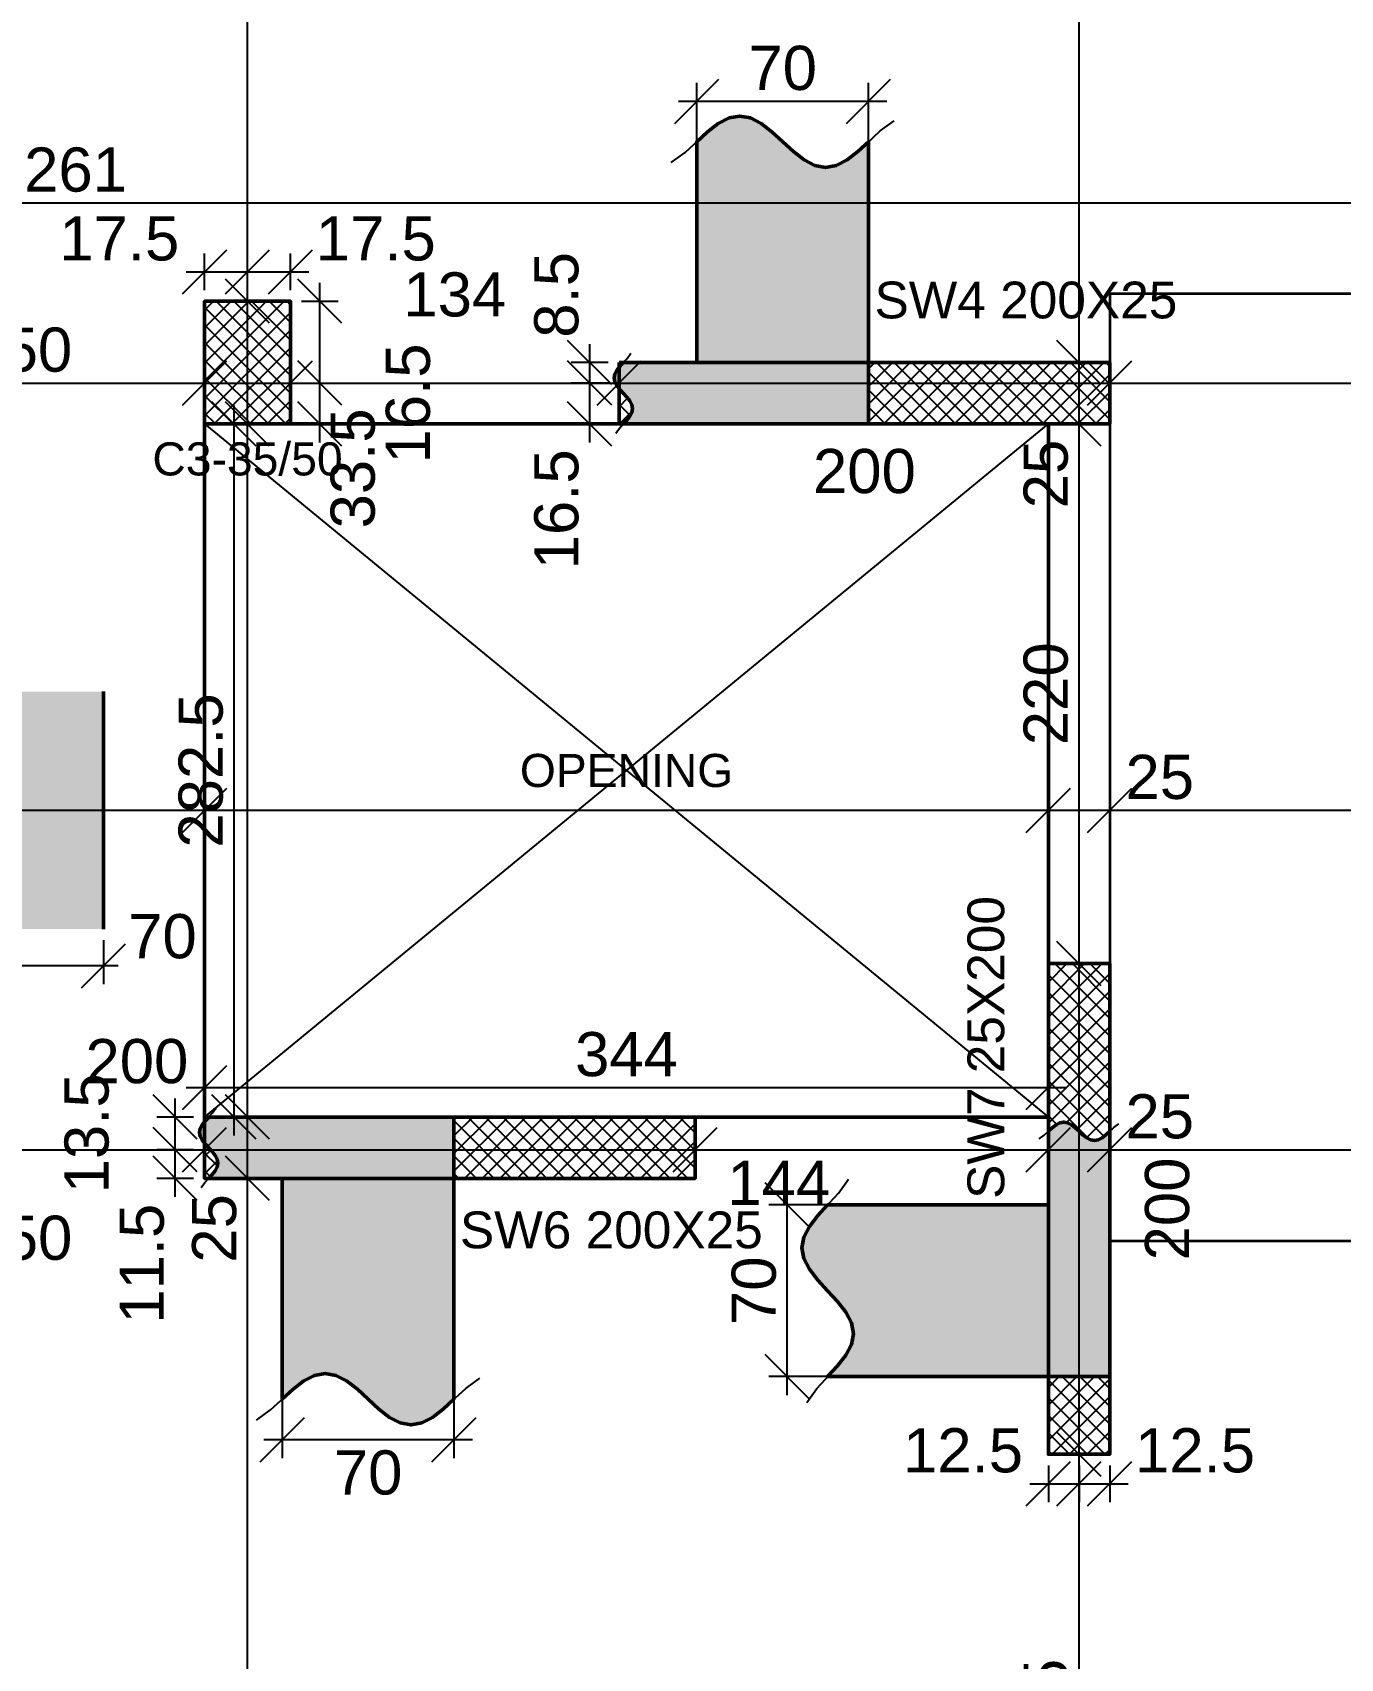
# Model space of a CAD drawing. Header units: millimetres. Extents: x -231 to 4719, y -2977 to 4533.
# Drawn here: x 928 to 1461, y 3049 to 3712 of the extents above; entities that cross this region are included whole.
import ezdxf
from ezdxf.enums import TextEntityAlignment as Align

# ---------------------------------------------------------------- set-up
doc = ezdxf.new("R2010")
doc.units = ezdxf.units.MM
for name, color, linetype, lineweight in [('COLUMN', 4, 'Continuous', 50), ('OPENING', 90, 'Continuous', 50), ('SLAB', 3, 'Continuous', 35), ('WALL', 1, 'Continuous', 50)]:
    doc.layers.add(name, color=color, linetype=linetype, lineweight=lineweight)
for name, color, linetype in [('FW_AXIS', 7, 'Continuous'), ('FW_COLUMN_HATCH', 8, 'Continuous'), ('FW_DIM', 7, 'Continuous'), ('FW_OPENING', 1, 'Continuous'), ('FW_SLAB_SECTION', 8, 'Continuous'), ('FW_TEXT', 7, 'Continuous'), ('FW_WALL_HATCH', 8, 'Continuous'), ('FW_WALL_SECTION', 8, 'Continuous')]:
    doc.layers.add(name, color=color, linetype=linetype)
doc.styles.add('REBAR_TXT', font='arial.ttf')
doc.styles.get("Standard").update_dxf_attribs({"font": 'arial.ttf'})
doc.dimstyles.new('FW_DIM', dxfattribs={"dimtxt": 18, "dimasz": 9, "dimexe": 7.5, "dimexo": 4.5, "dimgap": 4.5, "dimtad": 1, "dimdec": 0, "dimtxsty": 'Standard', "dimtsz": 9, "dimcen": 2.5, "dimdle": 7.5, "dimclrd": 256, "dimclre": 256, "dimclrt": 7, "dimazin": 3, "dimtfac": 1, "dimtmove": 2, "dimatfit": 3})

# ---------------------------------------------------------------- blocks, each defined once
blk = doc.blocks.new('_OBLIQUE')
at = {"color": 0, "linetype": 'BYBLOCK'}
blk.add_line((-0.5, -0.5), (0.5, 0.5), dxfattribs=at)
blk = doc.blocks.new('*D10')
for p, q in [((1235.5, 3156.51), (1235.5, 3241.51)), ((1337.5, 3234.01), (1228, 3234.01)), ((1337.5, 3164.01), (1228, 3164.01))]:
    blk.add_line(p, q)
at = {"layer": 'Defpoints'}
for p in [(1342, 3234.01), (1235.5, 3164.01), (1342, 3164.01)]:
    blk.add_point(p, dxfattribs=at)
at = {"layer": 'FW_DIM', "xscale": 18, "yscale": 18, "rotation": 90}
for p in [(1235.5, 3234.01), (1235.5, 3164.01)]:
    blk.add_blockref('_OBLIQUE', p, dxfattribs=at)
at = {"layer": 'FW_DIM', "color": 7, "insert": (1222, 3199.01), "char_height": 18, "attachment_point": 5, "rotation": 90}
blk.add_mtext('70', dxfattribs=at)
blk = doc.blocks.new('*D11')
for p, q in [((1029.66, 3240.32), (1029.66, 3130.82)), ((1099.66, 3240.32), (1099.66, 3130.82)), ((1022.16, 3138.32), (1107.16, 3138.32))]:
    blk.add_line(p, q)
at = {"layer": 'Defpoints'}
for p in [(1029.66, 3244.82), (1099.66, 3244.82), (1029.66, 3138.32)]:
    blk.add_point(p, dxfattribs=at)
at = {"layer": 'FW_DIM', "xscale": 18, "yscale": 18}
for p in [(1029.66, 3138.32), (1099.66, 3138.32)]:
    blk.add_blockref('_OBLIQUE', p, dxfattribs=at)
at = {"layer": 'FW_DIM', "color": 7, "insert": (1064.66, 3124.82), "char_height": 18, "attachment_point": 5}
blk.add_mtext('70', dxfattribs=at)
blk = doc.blocks.new('*D12')
for p, q in [((1198.67, 3581.87), (1198.67, 3691.37)), ((1268.67, 3581.87), (1268.67, 3691.37)), ((1191.17, 3683.87), (1276.17, 3683.87))]:
    blk.add_line(p, q)
at = {"layer": 'Defpoints'}
for p in [(1198.67, 3683.87), (1198.67, 3577.37), (1268.67, 3577.37)]:
    blk.add_point(p, dxfattribs=at)
at = {"layer": 'FW_DIM', "xscale": 18, "yscale": 18}
for p in [(1198.67, 3683.87), (1268.67, 3683.87)]:
    blk.add_blockref('_OBLIQUE', p, dxfattribs=at)
at = {"layer": 'FW_DIM', "color": 7, "insert": (1233.67, 3697.37), "char_height": 18, "attachment_point": 5}
blk.add_mtext('70', dxfattribs=at)
blk = doc.blocks.new('*D15')
for p, q in [((886.81, 3341.92), (886.81, 3323.92)), ((956.81, 3341.92), (956.81, 3323.92)), ((962.81, 3331.42), (879.31, 3331.42))]:
    blk.add_line(p, q)
at = {"layer": 'Defpoints'}
for p in [(886.81, 3346.42), (956.81, 3346.42), (886.81, 3331.42)]:
    blk.add_point(p, dxfattribs=at)
at = {"layer": 'FW_DIM', "xscale": 18, "yscale": 18}
for p in [(886.81, 3331.42), (956.81, 3331.42)]:
    blk.add_blockref('_OBLIQUE', p, dxfattribs=at)
at = {"layer": 'FW_DIM', "color": 7, "insert": (980.81, 3343.42), "char_height": 18, "attachment_point": 5}
blk.add_mtext('70', dxfattribs=at)
blk = doc.blocks.new('*D44')
for p, q in [((1342, 3127.84), (1342, 3112.84)), ((1354.5, 3127.84), (1354.5, 3112.84)), ((1334.5, 3120.34), (1362, 3120.34))]:
    blk.add_line(p, q)
at = {"layer": 'Defpoints'}
for p in [(1342, 3132.34), (1354.5, 3132.34), (1342, 3120.34)]:
    blk.add_point(p, dxfattribs=at)
at = {"layer": 'FW_DIM', "xscale": 18, "yscale": 18}
for p in [(1342, 3120.34), (1354.5, 3120.34)]:
    blk.add_blockref('_OBLIQUE', p, dxfattribs=at)
at = {"layer": 'FW_DIM', "color": 7, "insert": (1307.2, 3133.84), "char_height": 18, "attachment_point": 5}
blk.add_mtext('12.5', dxfattribs=at)
blk = doc.blocks.new('*D45')
for p, q in [((1354.5, 3127.84), (1354.5, 3112.84)), ((1367, 3127.84), (1367, 3112.84)), ((1347, 3120.34), (1374.5, 3120.34))]:
    blk.add_line(p, q)
at = {"layer": 'Defpoints'}
for p in [(1354.5, 3132.34), (1367, 3132.34), (1354.5, 3120.34)]:
    blk.add_point(p, dxfattribs=at)
at = {"layer": 'FW_DIM', "xscale": 18, "yscale": 18}
for p in [(1354.5, 3120.34), (1367, 3120.34)]:
    blk.add_blockref('_OBLIQUE', p, dxfattribs=at)
at = {"layer": 'FW_DIM', "color": 7, "insert": (1401.8, 3133.84), "char_height": 18, "attachment_point": 5}
blk.add_mtext('12.5', dxfattribs=at)
blk = doc.blocks.new('*D46')
for p, q in [((985.99, 3237.32), (985.99, 3263.99)), ((993.49, 3256.49), (978.49, 3256.49)), ((993.49, 3244.82), (978.49, 3244.82))]:
    blk.add_line(p, q)
at = {"layer": 'Defpoints'}
for p in [(997.99, 3256.49), (985.99, 3244.82), (997.99, 3244.82)]:
    blk.add_point(p, dxfattribs=at)
at = {"layer": 'FW_DIM', "xscale": 18, "yscale": 18, "rotation": 90}
for p in [(985.99, 3256.49), (985.99, 3244.82)]:
    blk.add_blockref('_OBLIQUE', p, dxfattribs=at)
at = {"layer": 'FW_DIM', "color": 7, "insert": (972.49, 3210.02), "char_height": 18, "attachment_point": 5, "rotation": 90}
blk.add_mtext('11.5', dxfattribs=at)
blk = doc.blocks.new('*D47')
for p, q in [((985.99, 3248.99), (985.99, 3277.33)), ((993.49, 3269.83), (978.49, 3269.83)), ((993.49, 3256.49), (978.49, 3256.49))]:
    blk.add_line(p, q)
at = {"layer": 'Defpoints'}
for p in [(997.99, 3269.83), (985.99, 3256.49), (997.99, 3256.49)]:
    blk.add_point(p, dxfattribs=at)
at = {"layer": 'FW_DIM', "xscale": 18, "yscale": 18, "rotation": 90}
for p in [(985.99, 3269.83), (985.99, 3256.49)]:
    blk.add_blockref('_OBLIQUE', p, dxfattribs=at)
at = {"layer": 'FW_DIM', "color": 7, "insert": (949.99, 3263.16), "char_height": 18, "attachment_point": 5, "rotation": 90}
blk.add_mtext('13.5', dxfattribs=at)
blk = doc.blocks.new('*D48')
for p, q in [((1155, 3544.84), (1155, 3576.52)), ((1162.5, 3569.02), (1147.5, 3569.02)), ((1162.5, 3552.34), (1147.5, 3552.34))]:
    blk.add_line(p, q)
at = {"layer": 'Defpoints'}
for p in [(1167, 3569.02), (1155, 3552.34), (1167, 3552.34)]:
    blk.add_point(p, dxfattribs=at)
at = {"layer": 'FW_DIM', "xscale": 18, "yscale": 18, "rotation": 90}
for p in [(1155, 3569.02), (1155, 3552.34)]:
    blk.add_blockref('_OBLIQUE', p, dxfattribs=at)
at = {"layer": 'FW_DIM', "color": 7, "insert": (1141.5, 3517.54), "char_height": 18, "attachment_point": 5, "rotation": 90}
blk.add_mtext('16.5', dxfattribs=at)
blk = doc.blocks.new('*D49')
for p, q in [((1155, 3561.52), (1155, 3584.87)), ((1162.5, 3577.37), (1147.5, 3577.37)), ((1162.5, 3569.02), (1147.5, 3569.02))]:
    blk.add_line(p, q)
at = {"layer": 'Defpoints'}
for p in [(1167, 3577.37), (1155, 3569.02), (1167, 3569.02)]:
    blk.add_point(p, dxfattribs=at)
at = {"layer": 'FW_DIM', "xscale": 18, "yscale": 18, "rotation": 90}
for p in [(1155, 3577.37), (1155, 3569.02)]:
    blk.add_blockref('_OBLIQUE', p, dxfattribs=at)
at = {"layer": 'FW_DIM', "color": 7, "insert": (1141.5, 3604.97), "char_height": 18, "attachment_point": 5, "rotation": 90}
blk.add_mtext('8.5', dxfattribs=at)
blk = doc.blocks.new('*D56')
for p, q in [((998.01, 3606.86), (998.01, 3621.86)), ((1015.5, 3606.86), (1015.5, 3621.86)), ((990.51, 3614.36), (1023, 3614.36))]:
    blk.add_line(p, q)
at = {"layer": 'Defpoints'}
for p in [(998.01, 3614.36), (998.01, 3602.36), (1015.5, 3602.36)]:
    blk.add_point(p, dxfattribs=at)
at = {"layer": 'FW_DIM', "xscale": 18, "yscale": 18}
for p in [(998.01, 3614.36), (1015.5, 3614.36)]:
    blk.add_blockref('_OBLIQUE', p, dxfattribs=at)
at = {"layer": 'FW_DIM', "color": 7, "insert": (963.21, 3627.86), "char_height": 18, "attachment_point": 5}
blk.add_mtext('17.5', dxfattribs=at)
blk = doc.blocks.new('*D57')
for p, q in [((1015.5, 3606.86), (1015.5, 3621.86)), ((1032.99, 3606.86), (1032.99, 3621.86)), ((1008, 3614.36), (1040.49, 3614.36))]:
    blk.add_line(p, q)
at = {"layer": 'Defpoints'}
for p in [(1015.5, 3614.36), (1015.5, 3602.36), (1032.99, 3602.36)]:
    blk.add_point(p, dxfattribs=at)
at = {"layer": 'FW_DIM', "xscale": 18, "yscale": 18}
for p in [(1015.5, 3614.36), (1032.99, 3614.36)]:
    blk.add_blockref('_OBLIQUE', p, dxfattribs=at)
at = {"layer": 'FW_DIM', "color": 7, "insert": (1067.79, 3627.86), "char_height": 18, "attachment_point": 5}
blk.add_mtext('17.5', dxfattribs=at)
blk = doc.blocks.new('*D58')
for p, q in [((1044.99, 3544.85), (1044.99, 3576.52)), ((1037.49, 3569.02), (1052.49, 3569.02)), ((1037.49, 3552.35), (1052.49, 3552.35))]:
    blk.add_line(p, q)
at = {"layer": 'Defpoints'}
for p in [(1032.99, 3569.02), (1032.99, 3552.35), (1044.99, 3552.35)]:
    blk.add_point(p, dxfattribs=at)
at = {"layer": 'FW_DIM', "xscale": 18, "yscale": 18, "rotation": 90}
for p in [(1044.99, 3569.02), (1044.99, 3552.35)]:
    blk.add_blockref('_OBLIQUE', p, dxfattribs=at)
at = {"layer": 'FW_DIM', "color": 7, "insert": (1080.99, 3560.69), "char_height": 18, "attachment_point": 5, "rotation": 90}
blk.add_mtext('16.5', dxfattribs=at)
blk = doc.blocks.new('*D59')
for p, q in [((1044.99, 3561.52), (1044.99, 3609.86)), ((1037.49, 3602.36), (1052.49, 3602.36)), ((1037.49, 3569.02), (1052.49, 3569.02))]:
    blk.add_line(p, q)
at = {"layer": 'Defpoints'}
for p in [(1032.99, 3602.36), (1032.99, 3569.02), (1044.99, 3569.02)]:
    blk.add_point(p, dxfattribs=at)
at = {"layer": 'FW_DIM', "xscale": 18, "yscale": 18, "rotation": 90}
for p in [(1044.99, 3602.36), (1044.99, 3569.02)]:
    blk.add_blockref('_OBLIQUE', p, dxfattribs=at)
at = {"layer": 'FW_DIM', "color": 7, "insert": (1058.49, 3534.22), "char_height": 18, "attachment_point": 5, "rotation": 90}
blk.add_mtext('33.5', dxfattribs=at)
blk = doc.blocks.new('*D64')
for p, q in [((998.01, 3274.33), (998.01, 3289.33)), ((1342, 3274.33), (1342, 3289.33)), ((990.51, 3281.83), (1349.5, 3281.83))]:
    blk.add_line(p, q)
at = {"layer": 'Defpoints'}
for p in [(998.01, 3281.83), (998.01, 3269.83), (1342, 3269.83)]:
    blk.add_point(p, dxfattribs=at)
at = {"layer": 'FW_DIM', "xscale": 18, "yscale": 18}
for p in [(998.01, 3281.83), (1342, 3281.83)]:
    blk.add_blockref('_OBLIQUE', p, dxfattribs=at)
at = {"layer": 'FW_DIM', "color": 7, "insert": (1170.01, 3295.33), "char_height": 18, "attachment_point": 5}
blk.add_mtext('344', dxfattribs=at)
blk = doc.blocks.new('*D65')
for p, q in [((1010.01, 3262.33), (1010.01, 3559.85)), ((1002.51, 3552.35), (1017.51, 3552.35)), ((1002.51, 3269.83), (1017.51, 3269.83))]:
    blk.add_line(p, q)
at = {"layer": 'Defpoints'}
for p in [(998.01, 3552.35), (998.01, 3269.83), (1010.01, 3269.83)]:
    blk.add_point(p, dxfattribs=at)
at = {"layer": 'FW_DIM', "xscale": 18, "yscale": 18, "rotation": 90}
for p in [(1010.01, 3552.35), (1010.01, 3269.83)]:
    blk.add_blockref('_OBLIQUE', p, dxfattribs=at)
at = {"layer": 'FW_DIM', "color": 7, "insert": (996.51, 3411.09), "char_height": 18, "attachment_point": 5, "rotation": 90}
blk.add_mtext('282.5', dxfattribs=at)
blk = doc.blocks.new('*D75')
for p, q in [((848.21, 3260.99), (848.21, 3263.99)), ((997.99, 3260.99), (997.99, 3263.99)), ((840.71, 3256.49), (1005.49, 3256.49))]:
    blk.add_line(p, q)
at = {"layer": 'Defpoints'}
for p in [(848.21, 3256.49), (848.21, 3256.49), (997.99, 3256.49)]:
    blk.add_point(p, dxfattribs=at)
at = {"layer": 'FW_DIM', "xscale": 18, "yscale": 18}
for p in [(848.21, 3256.49), (997.99, 3256.49)]:
    blk.add_blockref('_OBLIQUE', p, dxfattribs=at)
at = {"layer": 'FW_DIM', "color": 7, "insert": (923.1, 3220.49), "char_height": 18, "attachment_point": 5}
blk.add_mtext('150', dxfattribs=at)
blk = doc.blocks.new('*D76')
for p, q in [((997.99, 3260.99), (997.99, 3263.99)), ((1197.99, 3260.99), (1197.99, 3263.99)), ((990.49, 3256.49), (1205.49, 3256.49))]:
    blk.add_line(p, q)
at = {"layer": 'Defpoints'}
for p in [(997.99, 3256.49), (997.99, 3256.49), (1197.99, 3256.49)]:
    blk.add_point(p, dxfattribs=at)
at = {"layer": 'FW_DIM', "xscale": 18, "yscale": 18}
for p in [(997.99, 3256.49), (1197.99, 3256.49)]:
    blk.add_blockref('_OBLIQUE', p, dxfattribs=at)
at = {"layer": 'FW_DIM', "color": 7, "insert": (970.39, 3292.49), "char_height": 18, "attachment_point": 5}
blk.add_mtext('200', dxfattribs=at)
blk = doc.blocks.new('*D77')
for p, q in [((1197.99, 3260.99), (1197.99, 3263.99)), ((1342, 3260.99), (1342, 3263.99)), ((1190.49, 3256.49), (1349.5, 3256.49))]:
    blk.add_line(p, q)
at = {"layer": 'Defpoints'}
for p in [(1197.99, 3256.49), (1197.99, 3256.49), (1342, 3256.49)]:
    blk.add_point(p, dxfattribs=at)
at = {"layer": 'FW_DIM', "xscale": 18, "yscale": 18}
for p in [(1197.99, 3256.49), (1342, 3256.49)]:
    blk.add_blockref('_OBLIQUE', p, dxfattribs=at)
at = {"layer": 'FW_DIM', "color": 7, "insert": (1232.07, 3242.99), "char_height": 18, "attachment_point": 5}
blk.add_mtext('144', dxfattribs=at)
blk = doc.blocks.new('*D78')
for p, q in [((1342, 3260.99), (1342, 3263.99)), ((1367, 3260.99), (1367, 3263.99)), ((1334.5, 3256.49), (1374.5, 3256.49))]:
    blk.add_line(p, q)
at = {"layer": 'Defpoints'}
for p in [(1342, 3256.49), (1342, 3256.49), (1367, 3256.49)]:
    blk.add_point(p, dxfattribs=at)
at = {"layer": 'FW_DIM', "xscale": 18, "yscale": 18}
for p in [(1342, 3256.49), (1367, 3256.49)]:
    blk.add_blockref('_OBLIQUE', p, dxfattribs=at)
at = {"layer": 'FW_DIM', "color": 7, "insert": (1387.4, 3269.99), "char_height": 18, "attachment_point": 5}
blk.add_mtext('25', dxfattribs=at)
blk = doc.blocks.new('*D81')
for p, q in [((848.07, 3399.35), (848.07, 3402.35)), ((998.01, 3399.35), (998.01, 3402.35)), ((840.57, 3394.85), (1005.51, 3394.85))]:
    blk.add_line(p, q)
at = {"layer": 'Defpoints'}
for p in [(848.07, 3394.85), (848.07, 3394.85), (998.01, 3394.85)]:
    blk.add_point(p, dxfattribs=at)
at = {"layer": 'FW_DIM', "xscale": 18, "yscale": 18}
for p in [(848.07, 3394.85), (998.01, 3394.85)]:
    blk.add_blockref('_OBLIQUE', p, dxfattribs=at)
at = {"layer": 'FW_DIM', "color": 7, "insert": (820.47, 3430.85), "char_height": 18, "attachment_point": 5}
blk.add_mtext('150', dxfattribs=at)
blk = doc.blocks.new('*D82')
for p, q in [((1342, 3399.35), (1342, 3402.35)), ((1367, 3399.35), (1367, 3402.35)), ((1334.5, 3394.85), (1374.5, 3394.85))]:
    blk.add_line(p, q)
at = {"layer": 'Defpoints'}
for p in [(1342, 3394.85), (1342, 3394.85), (1367, 3394.85)]:
    blk.add_point(p, dxfattribs=at)
at = {"layer": 'FW_DIM', "xscale": 18, "yscale": 18}
for p in [(1342, 3394.85), (1367, 3394.85)]:
    blk.add_blockref('_OBLIQUE', p, dxfattribs=at)
at = {"layer": 'FW_DIM', "color": 7, "insert": (1387.4, 3408.35), "char_height": 18, "attachment_point": 5}
blk.add_mtext('25', dxfattribs=at)
blk = doc.blocks.new('*D85')
for p, q in [((848.1, 3573.52), (848.1, 3576.52)), ((998.01, 3573.52), (998.01, 3576.52)), ((840.6, 3569.02), (1005.51, 3569.02))]:
    blk.add_line(p, q)
at = {"layer": 'Defpoints'}
for p in [(848.1, 3569.02), (848.1, 3569.02), (998.01, 3569.02)]:
    blk.add_point(p, dxfattribs=at)
at = {"layer": 'FW_DIM', "xscale": 18, "yscale": 18}
for p in [(848.1, 3569.02), (998.01, 3569.02)]:
    blk.add_blockref('_OBLIQUE', p, dxfattribs=at)
at = {"layer": 'FW_DIM', "color": 7, "insert": (923.06, 3582.52), "char_height": 18, "attachment_point": 5}
blk.add_mtext('150', dxfattribs=at)
blk = doc.blocks.new('*D86')
for p, q in [((998.01, 3573.52), (998.01, 3576.52)), ((1032.99, 3573.52), (1032.99, 3576.52)), ((990.51, 3569.02), (1040.49, 3569.02))]:
    blk.add_line(p, q)
at = {"layer": 'Defpoints'}
for p in [(998.01, 3569.02), (998.01, 3569.02), (1032.99, 3569.02)]:
    blk.add_point(p, dxfattribs=at)
at = {"layer": 'FW_DIM', "xscale": 18, "yscale": 18}
for p in [(998.01, 3569.02), (1032.99, 3569.02)]:
    blk.add_blockref('_OBLIQUE', p, dxfattribs=at)
blk = doc.blocks.new('*D87')
for p, q in [((1032.99, 3573.52), (1032.99, 3576.52)), ((1167, 3573.52), (1167, 3576.52)), ((1025.49, 3569.02), (1174.5, 3569.02))]:
    blk.add_line(p, q)
at = {"layer": 'Defpoints'}
for p in [(1032.99, 3569.02), (1032.99, 3569.02), (1167, 3569.02)]:
    blk.add_point(p, dxfattribs=at)
at = {"layer": 'FW_DIM', "xscale": 18, "yscale": 18}
for p in [(1032.99, 3569.02), (1167, 3569.02)]:
    blk.add_blockref('_OBLIQUE', p, dxfattribs=at)
at = {"layer": 'FW_DIM', "color": 7, "insert": (1100, 3605.02), "char_height": 18, "attachment_point": 5}
blk.add_mtext('134', dxfattribs=at)
blk = doc.blocks.new('*D88')
for p, q in [((1167, 3573.52), (1167, 3576.52)), ((1367, 3573.52), (1367, 3576.52)), ((1159.5, 3569.02), (1374.5, 3569.02))]:
    blk.add_line(p, q)
at = {"layer": 'Defpoints'}
for p in [(1167, 3569.02), (1167, 3569.02), (1367, 3569.02)]:
    blk.add_point(p, dxfattribs=at)
at = {"layer": 'FW_DIM', "xscale": 18, "yscale": 18}
for p in [(1167, 3569.02), (1367, 3569.02)]:
    blk.add_blockref('_OBLIQUE', p, dxfattribs=at)
at = {"layer": 'FW_DIM', "color": 7, "insert": (1267, 3533.02), "char_height": 18, "attachment_point": 5}
blk.add_mtext('200', dxfattribs=at)
blk = doc.blocks.new('*D90')
for p, q in [((307.81, 3646.92), (307.81, 3649.92)), ((1568.99, 3646.92), (1568.99, 3649.92)), ((300.31, 3642.42), (1576.49, 3642.42))]:
    blk.add_line(p, q)
at = {"layer": 'Defpoints'}
for p in [(307.81, 3642.42), (307.81, 3642.42), (1568.99, 3642.42)]:
    blk.add_point(p, dxfattribs=at)
at = {"layer": 'FW_DIM', "xscale": 18, "yscale": 18}
for p in [(307.81, 3642.42), (1568.99, 3642.42)]:
    blk.add_blockref('_OBLIQUE', p, dxfattribs=at)
at = {"layer": 'FW_DIM', "color": 7, "insert": (938.4, 3655.92), "char_height": 18, "attachment_point": 5}
blk.add_mtext('1261', dxfattribs=at)
blk = doc.blocks.new('*D125')
for p, q in [((1015.5, 2616.35), (1015.5, 3252.32)), ((1011, 3244.82), (1008, 3244.82)), ((1011, 2623.85), (1008, 2623.85))]:
    blk.add_line(p, q)
at = {"layer": 'Defpoints'}
for p in [(1015.5, 3244.82), (1015.5, 2623.85), (1015.5, 2623.85)]:
    blk.add_point(p, dxfattribs=at)
at = {"layer": 'FW_DIM', "xscale": 18, "yscale": 18, "rotation": 90}
for p in [(1015.5, 3244.82), (1015.5, 2623.85)]:
    blk.add_blockref('_OBLIQUE', p, dxfattribs=at)
at = {"layer": 'FW_DIM', "color": 7, "insert": (1002, 2819.98), "char_height": 18, "attachment_point": 5, "rotation": 90}
blk.add_mtext('621', dxfattribs=at)
blk = doc.blocks.new('*D126')
for p, q in [((1015.5, 3237.32), (1015.5, 3277.33)), ((1011, 3269.83), (1008, 3269.83)), ((1011, 3244.82), (1008, 3244.82))]:
    blk.add_line(p, q)
at = {"layer": 'Defpoints'}
for p in [(1015.5, 3269.83), (1015.5, 3244.82), (1015.5, 3244.82)]:
    blk.add_point(p, dxfattribs=at)
at = {"layer": 'FW_DIM', "xscale": 18, "yscale": 18, "rotation": 90}
for p in [(1015.5, 3269.83), (1015.5, 3244.82)]:
    blk.add_blockref('_OBLIQUE', p, dxfattribs=at)
at = {"layer": 'FW_DIM', "color": 7, "insert": (1002, 3224.42), "char_height": 18, "attachment_point": 5, "rotation": 90}
blk.add_mtext('25', dxfattribs=at)
blk = doc.blocks.new('*D127')
for p, q in [((1015.5, 3544.85), (1015.5, 3609.86)), ((1011, 3602.36), (1008, 3602.36)), ((1011, 3552.35), (1008, 3552.35))]:
    blk.add_line(p, q)
at = {"layer": 'Defpoints'}
for p in [(1015.5, 3602.36), (1015.5, 3552.35), (1015.5, 3552.35)]:
    blk.add_point(p, dxfattribs=at)
at = {"layer": 'FW_DIM', "xscale": 18, "yscale": 18, "rotation": 90}
for p in [(1015.5, 3602.36), (1015.5, 3552.35)]:
    blk.add_blockref('_OBLIQUE', p, dxfattribs=at)
blk = doc.blocks.new('*D128')
for p, q in [((1015.5, 3594.86), (1015.5, 4189.77)), ((1011, 4182.27), (1008, 4182.27)), ((1011, 3602.36), (1008, 3602.36))]:
    blk.add_line(p, q)
at = {"layer": 'Defpoints'}
for p in [(1015.5, 4182.27), (1015.5, 3602.36), (1015.5, 3602.36)]:
    blk.add_point(p, dxfattribs=at)
at = {"layer": 'FW_DIM', "xscale": 18, "yscale": 18, "rotation": 90}
for p in [(1015.5, 4182.27), (1015.5, 3602.36)]:
    blk.add_blockref('_OBLIQUE', p, dxfattribs=at)
at = {"layer": 'FW_DIM', "color": 7, "insert": (1002, 3892.32), "char_height": 18, "attachment_point": 5, "rotation": 90}
blk.add_mtext('580', dxfattribs=at)
blk = doc.blocks.new('*D131')
for p, q in [((1354.5, 2809.81), (1354.5, 3139.84)), ((1350, 3132.34), (1347, 3132.34)), ((1350, 2817.31), (1347, 2817.31))]:
    blk.add_line(p, q)
at = {"layer": 'Defpoints'}
for p in [(1354.5, 3132.34), (1354.5, 2817.31), (1354.5, 2817.31)]:
    blk.add_point(p, dxfattribs=at)
at = {"layer": 'FW_DIM', "xscale": 18, "yscale": 18, "rotation": 90}
for p in [(1354.5, 3132.34), (1354.5, 2817.31)]:
    blk.add_blockref('_OBLIQUE', p, dxfattribs=at)
at = {"layer": 'FW_DIM', "color": 7, "insert": (1341, 3027.99), "char_height": 18, "attachment_point": 5, "rotation": 90}
blk.add_mtext('315', dxfattribs=at)
blk = doc.blocks.new('*D132')
for p, q in [((1354.5, 3124.84), (1354.5, 3339.84)), ((1350, 3332.34), (1347, 3332.34)), ((1350, 3132.34), (1347, 3132.34))]:
    blk.add_line(p, q)
at = {"layer": 'Defpoints'}
for p in [(1354.5, 3332.34), (1354.5, 3132.34), (1354.5, 3132.34)]:
    blk.add_point(p, dxfattribs=at)
at = {"layer": 'FW_DIM', "xscale": 18, "yscale": 18, "rotation": 90}
for p in [(1354.5, 3332.34), (1354.5, 3132.34)]:
    blk.add_blockref('_OBLIQUE', p, dxfattribs=at)
at = {"layer": 'FW_DIM', "color": 7, "insert": (1390.5, 3232.34), "char_height": 18, "attachment_point": 5, "rotation": 90}
blk.add_mtext('200', dxfattribs=at)
blk = doc.blocks.new('*D133')
for p, q in [((1354.5, 3324.84), (1354.5, 3559.84)), ((1350, 3552.34), (1347, 3552.34)), ((1350, 3332.34), (1347, 3332.34))]:
    blk.add_line(p, q)
at = {"layer": 'Defpoints'}
for p in [(1354.5, 3552.34), (1354.5, 3332.34), (1354.5, 3332.34)]:
    blk.add_point(p, dxfattribs=at)
at = {"layer": 'FW_DIM', "xscale": 18, "yscale": 18, "rotation": 90}
for p in [(1354.5, 3552.34), (1354.5, 3332.34)]:
    blk.add_blockref('_OBLIQUE', p, dxfattribs=at)
at = {"layer": 'FW_DIM', "color": 7, "insert": (1341, 3442.34), "char_height": 18, "attachment_point": 5, "rotation": 90}
blk.add_mtext('220', dxfattribs=at)
blk = doc.blocks.new('*D134')
for p, q in [((1354.5, 3544.84), (1354.5, 3584.87)), ((1350, 3577.37), (1347, 3577.37)), ((1350, 3552.34), (1347, 3552.34))]:
    blk.add_line(p, q)
at = {"layer": 'Defpoints'}
for p in [(1354.5, 3577.37), (1354.5, 3552.34), (1354.5, 3552.34)]:
    blk.add_point(p, dxfattribs=at)
at = {"layer": 'FW_DIM', "xscale": 18, "yscale": 18, "rotation": 90}
for p in [(1354.5, 3577.37), (1354.5, 3552.34)]:
    blk.add_blockref('_OBLIQUE', p, dxfattribs=at)
at = {"layer": 'FW_DIM', "color": 7, "insert": (1341, 3531.94), "char_height": 18, "attachment_point": 5, "rotation": 90}
blk.add_mtext('25', dxfattribs=at)
blk = doc.blocks.new('*D135')
for p, q in [((1354.5, 3569.87), (1354.5, 4014.81)), ((1350, 4007.31), (1347, 4007.31)), ((1350, 3577.37), (1347, 3577.37))]:
    blk.add_line(p, q)
at = {"layer": 'Defpoints'}
for p in [(1354.5, 4007.31), (1354.5, 3577.37), (1354.5, 3577.37)]:
    blk.add_point(p, dxfattribs=at)
at = {"layer": 'FW_DIM', "xscale": 18, "yscale": 18, "rotation": 90}
for p in [(1354.5, 4007.31), (1354.5, 3577.37)]:
    blk.add_blockref('_OBLIQUE', p, dxfattribs=at)
at = {"layer": 'FW_DIM', "color": 7, "insert": (1341, 3792.34), "char_height": 18, "attachment_point": 5, "rotation": 90}
blk.add_mtext('430', dxfattribs=at)

msp = doc.modelspace()

# ---------------------------------------------------------------- hatches: boundary and pattern name
at = {"layer": 'FW_COLUMN_HATCH'}
h = msp.add_hatch(dxfattribs=at)
h.set_pattern_fill('ANSI37', scale=1.6)
h.paths.add_polyline_path([(1032.99, 3552.35), (998.01, 3552.35), (998.01, 3602.36), (1032.99, 3602.36), (1032.99, 3552.35)])
at = {"layer": 'FW_SLAB_SECTION'}
h = msp.add_hatch(color=8, dxfattribs=at)
h.dxf.hatch_style = 1
h.paths.add_polyline_path([(956.81, 3346.42), (956.81, 3443.27), (886.81, 3443.27), (886.81, 3346.42), (956.81, 3346.42)])
at = {"layer": 'FW_WALL_HATCH'}
h = msp.add_hatch(dxfattribs=at)
h.set_pattern_fill('ANSI37', scale=1.6)
h.paths.add_polyline_path([(1168.67, 3577.37), (1167.23, 3575.81), (1167, 3575.51), (1167, 3577.37), (1168.67, 3577.37)])
h = msp.add_hatch(dxfattribs=at)
h.set_pattern_fill('ANSI37', scale=1.6)
h.paths.add_polyline_path([(1367, 3577.37), (1367, 3552.34), (1167, 3552.34), (1167, 3566.72), (1167.23, 3566.42), (1168.67, 3564.86), (1170.11, 3563.29), (1171.32, 3561.73), (1172.14, 3560.16), (1172.42, 3558.6), (1172.14, 3557.04), (1171.32, 3555.47), (1170.11, 3553.91), (1168.67, 3552.34), (1268.67, 3552.34), (1268.67, 3564.86), (1268.67, 3577.37), (1367, 3577.37)])
h = msp.add_hatch(dxfattribs=at)
h.set_pattern_fill('ANSI37', scale=1.6)
h.paths.add_polyline_path([(1367, 3132.34), (1342, 3132.34), (1342, 3164.01), (1354.5, 3164.01), (1367, 3164.01), (1367, 3264.01), (1365.44, 3262.57), (1363.88, 3261.36), (1362.32, 3260.54), (1360.75, 3260.26), (1359.19, 3260.54), (1357.63, 3261.36), (1356.07, 3262.57), (1354.5, 3264.01), (1352.94, 3265.44), (1351.38, 3266.66), (1349.82, 3267.47), (1348.25, 3267.76), (1346.69, 3267.47), (1345.13, 3266.66), (1343.57, 3265.44), (1342, 3264.01), (1342, 3332.34), (1367, 3332.34), (1367, 3132.34)])
h = msp.add_hatch(dxfattribs=at)
h.set_pattern_fill('ANSI37', scale=1.6)
h.paths.add_polyline_path([(997.99, 3269.83), (999.66, 3269.83), (998.22, 3268.27), (997.99, 3267.97), (997.99, 3269.83)])
h = msp.add_hatch(dxfattribs=at)
h.set_pattern_fill('ANSI37', scale=1.6)
h.paths.add_polyline_path([(1197.99, 3269.83), (1197.99, 3244.82), (1099.66, 3244.82), (1099.66, 3257.32), (1099.66, 3269.83), (1197.99, 3269.83)])
h = msp.add_hatch(dxfattribs=at)
h.set_pattern_fill('ANSI37', scale=1.6)
h.paths.add_polyline_path([(997.99, 3259.18), (998.22, 3258.89), (999.66, 3257.32), (1001.1, 3255.76), (1002.31, 3254.2), (1003.13, 3252.63), (1003.41, 3251.07), (1003.13, 3249.51), (1002.31, 3247.94), (1001.1, 3246.38), (999.66, 3244.82), (997.99, 3244.82), (997.99, 3259.18)])
at = {"layer": 'FW_WALL_SECTION'}
h = msp.add_hatch(color=8, dxfattribs=at)
h.dxf.hatch_style = 1
h.paths.add_polyline_path([(1168.67, 3552.34), (1170.11, 3553.91), (1171.32, 3555.47), (1172.14, 3557.04), (1172.42, 3558.6), (1172.14, 3560.16), (1171.32, 3561.73), (1170.11, 3563.29), (1168.67, 3564.86), (1167.23, 3566.42), (1166.01, 3567.99), (1165.2, 3569.55), (1164.92, 3571.11), (1165.2, 3572.68), (1166.01, 3574.24), (1167.23, 3575.81), (1168.67, 3577.37), (1198.67, 3577.37), (1198.67, 3667.37), (1203.04, 3671.39), (1207.42, 3674.8), (1211.79, 3677.07), (1216.17, 3677.87), (1220.54, 3677.07), (1224.92, 3674.8), (1229.29, 3671.39), (1233.67, 3667.37), (1238.04, 3663.35), (1242.42, 3659.95), (1246.79, 3657.67), (1251.17, 3656.87), (1255.54, 3657.67), (1259.92, 3659.95), (1264.29, 3663.35), (1268.67, 3667.37), (1268.67, 3577.37), (1268.67, 3564.86), (1268.67, 3552.34), (1168.67, 3552.34)])
h = msp.add_hatch(color=8, dxfattribs=at)
h.dxf.hatch_style = 1
h.paths.add_polyline_path([(1099.66, 3244.82), (1099.66, 3154.82), (1095.29, 3150.8), (1090.91, 3147.39), (1086.54, 3145.12), (1082.16, 3144.32), (1077.79, 3145.12), (1073.41, 3147.39), (1069.04, 3150.8), (1064.66, 3154.82), (1060.29, 3158.83), (1055.91, 3162.24), (1051.54, 3164.52), (1047.16, 3165.32), (1042.79, 3164.52), (1038.41, 3162.24), (1034.04, 3158.83), (1029.66, 3154.82), (1029.66, 3244.82), (999.66, 3244.82), (1001.1, 3246.38), (1002.31, 3247.94), (1003.13, 3249.51), (1003.41, 3251.07), (1003.13, 3252.63), (1002.31, 3254.2), (1001.1, 3255.76), (999.66, 3257.32), (998.22, 3258.89), (997.01, 3260.45), (996.19, 3262.01), (995.91, 3263.58), (996.19, 3265.14), (997.01, 3266.7), (998.22, 3268.27), (999.66, 3269.83), (1099.66, 3269.83), (1099.66, 3257.32), (1099.66, 3244.82)])
h = msp.add_hatch(color=8, dxfattribs=at)
h.dxf.hatch_style = 1
h.paths.add_polyline_path([(1342, 3164.01), (1252, 3164.01), (1256.02, 3168.38), (1259.43, 3172.76), (1261.7, 3177.13), (1262.5, 3181.51), (1261.7, 3185.88), (1259.43, 3190.26), (1256.02, 3194.63), (1252, 3199.01), (1247.98, 3203.38), (1244.58, 3207.76), (1242.3, 3212.13), (1241.5, 3216.51), (1242.3, 3220.88), (1244.58, 3225.26), (1247.98, 3229.63), (1252, 3234.01), (1342, 3234.01), (1342, 3264.01), (1343.57, 3265.44), (1345.13, 3266.66), (1346.69, 3267.47), (1348.25, 3267.76), (1349.82, 3267.47), (1351.38, 3266.66), (1352.94, 3265.44), (1354.5, 3264.01), (1356.07, 3262.57), (1357.63, 3261.36), (1359.19, 3260.54), (1360.75, 3260.26), (1362.32, 3260.54), (1363.88, 3261.36), (1365.44, 3262.57), (1367, 3264.01), (1367, 3164.01), (1354.5, 3164.01), (1342, 3164.01)])

# ---------------------------------------------------------------- linework, layer by layer
at = {"layer": 'COLUMN'}
msp.add_lwpolyline([(1032.99, 3552.35), (998.01, 3552.35), (998.01, 3602.36), (1032.99, 3602.36)], close=True, dxfattribs=at)
at = {"layer": 'FW_AXIS', "color": 8}
for p, q in [((1015.5, 2617.31), (1015.5, 4207.31)), ((1354.5, 2617.31), (1354.5, 4207.31)), ((0, 3642.42), (1569.04, 3642.42)), ((0, 3569.02), (1569.04, 3569.02)), ((0, 3394.85), (1569.04, 3394.85)), ((0, 3256.49), (1569.04, 3256.49))]:
    msp.add_line(p, q, dxfattribs=at)
at = {"layer": 'FW_OPENING'}
for p, q in [((998.01, 3269.83), (1342, 3552.35)), ((998.01, 3552.35), (1342, 3269.83))]:
    msp.add_line(p, q, dxfattribs=at)
at = {"layer": 'FW_SLAB_SECTION', "color": 7, "lineweight": 50}
msp.add_line((956.81, 3346.42), (956.81, 3443.27), dxfattribs=at)
at = {"layer": 'FW_WALL_SECTION', "lineweight": 50}
for points in [[(1168.67, 3552.34), (1170.11, 3553.91), (1171.32, 3555.47), (1172.14, 3557.04), (1172.42, 3558.6), (1172.14, 3560.16), (1171.32, 3561.73), (1170.11, 3563.29), (1168.67, 3564.86), (1167.23, 3566.42), (1166.01, 3567.99), (1165.2, 3569.55), (1164.92, 3571.11), (1165.2, 3572.68), (1166.01, 3574.24), (1167.23, 3575.81), (1168.67, 3577.37), (1198.67, 3577.37), (1198.67, 3667.37), (1203.04, 3671.39), (1207.42, 3674.8), (1211.79, 3677.07), (1216.17, 3677.87), (1220.54, 3677.07), (1224.92, 3674.8), (1229.29, 3671.39), (1233.67, 3667.37), (1238.04, 3663.35), (1242.42, 3659.95), (1246.79, 3657.67), (1251.17, 3656.87), (1255.54, 3657.67), (1259.92, 3659.95), (1264.29, 3663.35), (1268.67, 3667.37), (1268.67, 3577.37), (1268.67, 3564.86), (1268.67, 3552.34), (1168.67, 3552.34)], [(1099.66, 3244.82), (1099.66, 3154.82), (1095.29, 3150.8), (1090.91, 3147.39), (1086.54, 3145.12), (1082.16, 3144.32), (1077.79, 3145.12), (1073.41, 3147.39), (1069.04, 3150.8), (1064.66, 3154.82), (1060.29, 3158.83), (1055.91, 3162.24), (1051.54, 3164.52), (1047.16, 3165.32), (1042.79, 3164.52), (1038.41, 3162.24), (1034.04, 3158.83), (1029.66, 3154.82), (1029.66, 3244.82), (999.66, 3244.82), (1001.1, 3246.38), (1002.31, 3247.94), (1003.13, 3249.51), (1003.41, 3251.07), (1003.13, 3252.63), (1002.31, 3254.2), (1001.1, 3255.76), (999.66, 3257.32), (998.22, 3258.89), (997.01, 3260.45), (996.19, 3262.01), (995.91, 3263.58), (996.19, 3265.14), (997.01, 3266.7), (998.22, 3268.27), (999.66, 3269.83), (1099.66, 3269.83), (1099.66, 3257.32), (1099.66, 3244.82)], [(1342, 3164.01), (1252, 3164.01), (1256.02, 3168.38), (1259.43, 3172.76), (1261.7, 3177.13), (1262.5, 3181.51), (1261.7, 3185.88), (1259.43, 3190.26), (1256.02, 3194.63), (1252, 3199.01), (1247.98, 3203.38), (1244.58, 3207.76), (1242.3, 3212.13), (1241.5, 3216.51), (1242.3, 3220.88), (1244.58, 3225.26), (1247.98, 3229.63), (1252, 3234.01), (1342, 3234.01), (1342, 3264.01), (1343.57, 3265.44), (1345.13, 3266.66), (1346.69, 3267.47), (1348.25, 3267.76), (1349.82, 3267.47), (1351.38, 3266.66), (1352.94, 3265.44), (1354.5, 3264.01), (1356.07, 3262.57), (1357.63, 3261.36), (1359.19, 3260.54), (1360.75, 3260.26), (1362.32, 3260.54), (1363.88, 3261.36), (1365.44, 3262.57), (1367, 3264.01), (1367, 3164.01), (1354.5, 3164.01), (1342, 3164.01)]]:
    msp.add_lwpolyline(points, close=True, dxfattribs=at)
at = {"layer": 'FW_WALL_SECTION', "lineweight": 25}
for points in [[(1188.17, 3658.88), (1193.86, 3662.98), (1199.54, 3668.2), (1205.23, 3673.21), (1210.92, 3676.73), (1216.61, 3677.86), (1222.29, 3676.33), (1227.98, 3672.5), (1233.67, 3667.37), (1239.36, 3662.24), (1245.04, 3658.42), (1250.73, 3656.88), (1256.42, 3658.02), (1262.11, 3661.54), (1267.79, 3666.55), (1273.48, 3671.77), (1279.17, 3675.87)], [(1165.63, 3548.59), (1167.1, 3550.62), (1168.96, 3552.66), (1170.76, 3554.69), (1172.02, 3556.72), (1172.42, 3558.76), (1171.87, 3560.79), (1170.5, 3562.82), (1168.67, 3564.86), (1166.84, 3566.89), (1165.47, 3568.92), (1164.92, 3570.96), (1165.32, 3572.99), (1166.58, 3575.03), (1168.38, 3577.06), (1170.24, 3579.09), (1171.71, 3581.13)], [(996.62, 3241.06), (998.09, 3243.1), (999.95, 3245.13), (1001.75, 3247.16), (1003, 3249.19), (1003.41, 3251.23), (1002.86, 3253.26), (1001.49, 3255.29), (999.66, 3257.32), (997.83, 3259.36), (996.46, 3261.39), (995.91, 3263.42), (996.32, 3265.45), (997.58, 3267.49), (999.37, 3269.52), (1001.23, 3271.55), (1002.7, 3273.58)], [(1338.25, 3260.98), (1340.28, 3262.44), (1342.32, 3264.3), (1344.35, 3266.09), (1346.38, 3267.35), (1348.41, 3267.76), (1350.44, 3267.21), (1352.47, 3265.84), (1354.5, 3264.01), (1356.53, 3262.18), (1358.57, 3260.81), (1360.6, 3260.26), (1362.63, 3260.67), (1364.66, 3261.93), (1366.69, 3263.71), (1368.72, 3265.58), (1370.75, 3267.04)], [(1243.51, 3153.51), (1247.61, 3159.2), (1252.83, 3164.88), (1257.84, 3170.57), (1261.36, 3176.26), (1262.5, 3181.95), (1260.96, 3187.63), (1257.13, 3193.32), (1252, 3199.01), (1246.87, 3204.7), (1243.05, 3210.38), (1241.51, 3216.07), (1242.65, 3221.76), (1246.17, 3227.45), (1251.18, 3233.13), (1256.4, 3238.82), (1260.5, 3244.51)], [(1019.16, 3146.32), (1024.85, 3150.42), (1030.54, 3155.64), (1036.22, 3160.65), (1041.91, 3164.17), (1047.6, 3165.31), (1053.29, 3163.77), (1058.97, 3159.95), (1064.66, 3154.82), (1070.35, 3149.69), (1076.04, 3145.86), (1081.72, 3144.32), (1087.41, 3145.46), (1093.1, 3148.98), (1098.79, 3153.99), (1104.47, 3159.21), (1110.16, 3163.31)]]:
    msp.add_lwpolyline(points, dxfattribs=at)
at = {"layer": 'OPENING'}
msp.add_lwpolyline([(998.01, 3552.35), (1342, 3552.35), (1342, 3269.83), (998.01, 3269.83)], close=True, dxfattribs=at)
at = {"layer": 'SLAB'}
msp.add_lwpolyline([(466.99, 4207.31), (1367, 4207.17), (1366.99, 4109.31), (1568.99, 4109.31), (1568.99, 3605.32), (1367, 3605.32), (1367, 3219.35), (1569.04, 3219.35), (1569.04, 2715.31), (1367, 2715.31), (1367, 2617.31), (147, 2640.01), (147, 2737.96), (0, 2737.96), (0, 3504.31), (202.2, 3504.31), (202.2, 3542.99), (354.91, 3799.95), (265.01, 3799.95), (265.01, 4109.2), (466.99, 4109.2), (466.99, 4207.31)], dxfattribs=at)
at = {"layer": 'WALL'}
for points in [[(1167, 3577.37), (1367, 3577.37), (1367, 3552.34), (1167, 3552.34)], [(1367, 3332.34), (1342, 3332.34), (1342, 3132.34), (1367, 3132.34)], [(997.99, 3269.83), (1197.99, 3269.83), (1197.99, 3244.82), (997.99, 3244.82)]]:
    msp.add_lwpolyline(points, close=True, dxfattribs=at)

# ---------------------------------------------------------------- texts
at = {"layer": 'FW_TEXT', "color": 7, "style": 'REBAR_TXT'}
msp.add_text('SW4 200X25', height=15, dxfattribs=at).set_placement((1332.84, 3590.87), align=Align.BOTTOM_CENTER)
for s, height, p in [('C3-35/50', 13.5, (1015.5, 3544.85)), ('SW6 200X25', 15, (1163.83, 3231.32))]:
    msp.add_text(s, height=height, dxfattribs=at).set_placement(p, align=Align.TOP_CENTER)
msp.add_text('OPENING', height=13.5, dxfattribs=at).set_placement((1170.01, 3411.09), align=Align.MIDDLE_CENTER)
msp.add_text('SW7 25X200', height=15, rotation=90, dxfattribs=at).set_placement((1328.5, 3298.18), align=Align.BOTTOM_CENTER)

# ---------------------------------------------------------------- dimensions: what is measured, and where the dimension line sits
at = {"layer": 'FW_DIM'}
for base, p1, p2, text, picture, middle in [((1015.5, 3602.36), (1015.5, 3602.36), (1015.5, 4182.27), '580', '*D128', (1002, 3892.32)), ((1354.5, 3577.37), (1354.5, 3577.37), (1354.5, 4007.31), '430', '*D135', (1341, 3792.34)), ((1155, 3569.02), (1167, 3569.02), (1167, 3577.37), '8.5', '*D49', (1141.5, 3604.97)), ((1015.5, 3552.35), (1015.5, 3552.35), (1015.5, 3602.36), ' ', '*D127', (1015.5, 3577.36)), ((1044.99, 3569.02), (1032.99, 3569.02), (1032.99, 3602.36), '33.5', '*D59', (1058.49, 3534.22)), ((1354.5, 3552.34), (1354.5, 3552.34), (1354.5, 3577.37), '25', '*D134', (1341, 3531.94)), ((1044.99, 3552.35), (1032.99, 3552.35), (1032.99, 3569.02), '16.5', '*D58', (1080.99, 3560.69)), ((1155, 3552.34), (1167, 3552.34), (1167, 3569.02), '16.5', '*D48', (1141.5, 3517.54)), ((1010.01, 3269.83), (998.01, 3269.83), (998.01, 3552.35), '282.5', '*D65', (996.51, 3411.09)), ((1354.5, 3332.34), (1354.5, 3332.34), (1354.5, 3552.34), '220', '*D133', (1341, 3442.34)), ((1354.5, 3132.34), (1354.5, 3132.34), (1354.5, 3332.34), '200', '*D132', (1390.5, 3232.34)), ((985.99, 3256.49), (997.99, 3256.49), (997.99, 3269.83), '13.5', '*D47', (949.99, 3263.16)), ((1015.5, 3244.82), (1015.5, 3244.82), (1015.5, 3269.83), '25', '*D126', (1002, 3224.42)), ((985.99, 3244.82), (997.99, 3244.82), (997.99, 3256.49), '11.5', '*D46', (972.49, 3210.02)), ((1015.5, 2623.85), (1015.5, 2623.85), (1015.5, 3244.82), '621', '*D125', (1002, 2819.98)), ((1235.5, 3164.01), (1342, 3164.01), (1342, 3234.01), '70', '*D10', (1222, 3199.01)), ((1354.5, 2817.31), (1354.5, 2817.31), (1354.5, 3132.34), '315', '*D131', (1341, 3027.99))]:
    dim = msp.add_linear_dim(base=base, p1=p1, p2=p2, angle=90, text=text, dimstyle='FW_DIM', override={"dimtmove": 2}, dxfattribs=at)
    dim.commit()
    dim.dimension.update_dxf_attribs({"geometry": picture, "text_midpoint": middle, "dimtype": 160})
for base, p1, p2, text, picture, middle in [((1198.67, 3683.87), (1198.67, 3577.37), (1268.67, 3577.37), '70', '*D12', (1233.67, 3697.37)), ((307.81, 3642.42), (307.81, 3642.42), (1568.99, 3642.42), '1261', '*D90', (938.4, 3655.92)), ((998.01, 3614.36), (998.01, 3602.36), (1015.5, 3602.36), '17.5', '*D56', (963.21, 3627.86)), ((1015.5, 3614.36), (1015.5, 3602.36), (1032.99, 3602.36), '17.5', '*D57', (1067.79, 3627.86)), ((1032.99, 3569.02), (1032.99, 3569.02), (1167, 3569.02), '134', '*D87', (1100, 3605.02)), ((848.1, 3569.02), (848.1, 3569.02), (998.01, 3569.02), '150', '*D85', (923.06, 3582.52)), ((998.01, 3569.02), (998.01, 3569.02), (1032.99, 3569.02), ' ', '*D86', (1015.5, 3569.02)), ((1167, 3569.02), (1167, 3569.02), (1367, 3569.02), '200', '*D88', (1267, 3533.02)), ((848.07, 3394.85), (848.07, 3394.85), (998.01, 3394.85), '150', '*D81', (820.47, 3430.85)), ((1342, 3394.85), (1342, 3394.85), (1367, 3394.85), '25', '*D82', (1387.4, 3408.35)), ((886.81, 3331.42), (886.81, 3346.42), (956.81, 3346.42), '70', '*D15', (980.81, 3343.42)), ((997.99, 3256.49), (997.99, 3256.49), (1197.99, 3256.49), '200', '*D76', (970.39, 3292.49)), ((998.01, 3281.83), (998.01, 3269.83), (1342, 3269.83), '344', '*D64', (1170.01, 3295.33)), ((1342, 3256.49), (1342, 3256.49), (1367, 3256.49), '25', '*D78', (1387.4, 3269.99)), ((848.21, 3256.49), (848.21, 3256.49), (997.99, 3256.49), '150', '*D75', (923.1, 3220.49)), ((1197.99, 3256.49), (1197.99, 3256.49), (1342, 3256.49), '144', '*D77', (1232.07, 3242.99)), ((1029.66, 3138.32), (1029.66, 3244.82), (1099.66, 3244.82), '70', '*D11', (1064.66, 3124.82)), ((1342, 3120.34), (1342, 3132.34), (1354.5, 3132.34), '12.5', '*D44', (1307.2, 3133.84)), ((1354.5, 3120.34), (1354.5, 3132.34), (1367, 3132.34), '12.5', '*D45', (1401.8, 3133.84))]:
    dim = msp.add_linear_dim(base=base, p1=p1, p2=p2, text=text, dimstyle='FW_DIM', override={"dimtmove": 2}, dxfattribs=at)
    dim.commit()
    dim.dimension.update_dxf_attribs({"geometry": picture, "text_midpoint": middle, "dimtype": 160})

doc.saveas('drawing.dxf')
